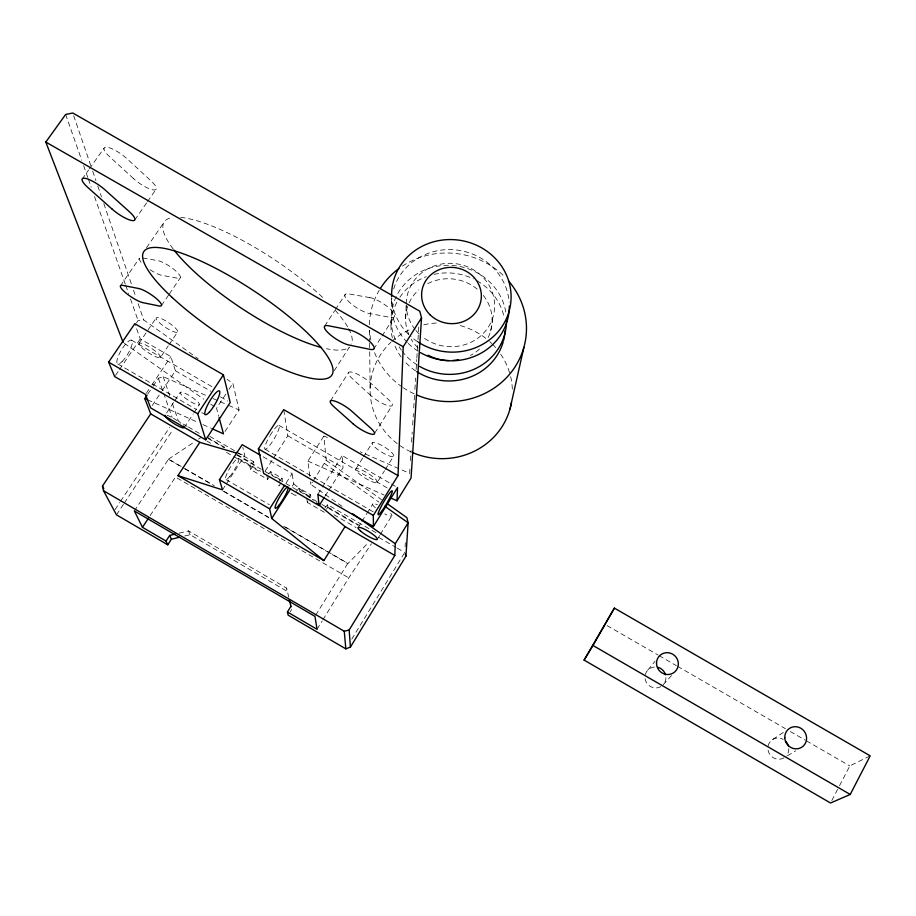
<?xml version="1.0" encoding="UTF-8"?>
<svg xmlns="http://www.w3.org/2000/svg" width="916" height="916" viewBox="0 0 916 916"><rect width="100%" height="100%" fill="white"/><g stroke="black" fill="none" stroke-linecap="round" stroke-linejoin="round"><path stroke-width="0.69" stroke-dasharray="4.58 3.44" d="M390.972 325.237L391.121 318.104M391.43 303.379L391.533 297.998M405.605 318.436L406.177 305.062M405.078 546.898L405.341 542.719M409.921 469.072L409.658 473.343L360.274 451.828M410.46 460.542L411.078 450.58M411.605 442.05L412.223 432.1M412.669 424.978L413.379 413.608M413.734 407.918L414.536 395.117M414.891 389.426L415.589 378.045M416.127 369.514L416.746 359.553M416.837 358.133L417.902 341.061M417.982 339.641L418.784 326.84M490.678 330.951L493.129 316.547M831.82 800.527L838.884 786.936M839.525 785.699L849.796 765.925L868.929 756.467M351.79 639.093L403.99 553.688M377.415 539.112L379.59 535.574M380.323 534.394L391.956 515.525M315.699 615.174L347.828 563.317L283.536 525.944M317.039 629.292L322.214 620.922M322.947 619.731L348.79 577.893L371.381 543.783M357.973 527.845L361.625 521.96M361.935 521.467L366.744 513.727M367.053 513.223L372.915 503.8M290.269 611.739L291.689 609.472M377.106 482.652A12.732 2.748 31.8 0 0 363.732 470.973A12.732 2.748 31.8 0 0 358.82 473.492A12.732 2.748 31.8 0 0 377.106 482.652L384.525 470.744M385.258 469.553L393.422 456.454A12.675 2.931 31.8 0 0 380.22 444.638A12.675 2.931 31.8 0 0 375.171 447.42A12.675 2.931 31.8 0 0 393.422 456.454M374.862 432.936L391.922 405.788M355.969 468.774L362.702 458.057M363.446 456.866L372.423 442.577M325.123 496.117L328.111 491.388M328.855 490.197L343.042 467.687L342.275 455.618L390.17 483.282M317.829 494.308L321.653 488.262M322.409 487.06L342.275 455.618M342.103 506.388L310.89 484.472L312.379 482.125M313.123 480.957L326.188 460.347L323.898 435.982L329.084 438.237M286.113 482.995L292.112 473.595L261.655 455.95M373.705 349.099L381.285 337.214M382.052 336.023L394.178 317.005M309.837 476.217L307.902 461.091L323.898 435.982M292.25 486.247L293.773 483.866L292.112 473.595M330.504 400.842L348.744 372.308M265.171 471.076L272.728 459.305M273.483 458.137L287.853 435.787L283.731 409.647M334.191 370.785L349.397 347.095A111.912 29.369 33.5 0 1 326.371 348.687M324.722 326.062L334.615 310.81M335.37 309.642L345.263 294.391M222.508 489.865L225.576 485.125M226.344 483.934L244.79 455.481L242.82 447.363M225.038 431.447L239.076 409.979L232.87 383.426L227.076 379.304M225.874 394.063L216.542 408.238L218.729 416.322M228.977 389.334L232.87 383.426M150.144 515.628L175.483 477.064L348.79 577.893M184.116 427.68L193.23 413.906M193.986 412.761L199.299 404.723A11.347 2.267 32.8 0 0 186.406 393.949A11.347 2.267 32.8 0 0 183.738 396.891A11.347 2.267 32.8 0 0 199.299 404.723M134.343 510.945L168.567 459.122L183.395 467.744M115.05 509.617L119.79 502.46M120.58 501.27L169.609 427.406M116.469 514.849L123.534 504.189M124.324 503.01L172.987 429.593M166.552 413.002L174.189 401.529M174.956 400.372L180.303 392.334M152.182 405.57L161.479 391.659M162.258 390.502L175.437 370.808L170.891 356.622L140.262 338.92L134.812 323.692M146.285 393.262L151.048 386.174M151.85 384.983L170.891 356.622M147.82 394.04L152.354 387.285M153.109 386.163L158.388 378.285L163.174 376.659L207.669 396.193M160.46 357.446A12.858 2.668 33.2 0 0 145.633 344.966A12.858 2.668 33.2 0 0 143.033 348.778A12.858 2.668 33.2 0 0 160.46 357.446L168.246 345.882M169.025 344.725L177.601 331.993A12.801 2.84 33.4 0 0 162.968 319.375A12.801 2.84 33.4 0 0 160.197 323.44A12.801 2.84 33.4 0 0 177.601 331.993M115.496 375.423L118.691 370.705M119.492 369.537L140.262 338.92M138.946 343.374L156.224 317.909M136.518 322.844L138.087 320.531L143.709 319.913L198.131 358.683M161.445 305.589L168.521 295.158M169.311 294.002L180.326 277.788M326.497 509.227L327.894 507.178L327.653 504.705L376.831 533.204L376.831 535.539M120.42 285.826L139.346 258.346M146.526 247.744L163.769 222.691M324.39 512.307L307.329 502.415L309.459 499.346M134.847 219.851L146.697 202.757M147.487 201.623L156.178 189.085M291.105 493.003L295.971 495.819L298.101 492.762M281.098 482.904L278.956 485.949L278.281 482.446M82.108 179.158L88.612 169.975M89.424 168.83L104.046 148.174M236.568 451.909L253.629 461.79L249.77 465.912L250.629 469.519L267.609 479.377L269.773 476.343M250.629 469.519L254.247 464.481L253.629 461.79M647.91 669.962L655.066 661.237M324.94 507.911L327.653 504.705M308.703 496.896L310.535 494.777L299.143 488.171L295.421 492.384L295.971 495.819M279.231 481.404L282.059 478.267L270.678 471.671L268.777 473.755M671.543 675.539L663.024 684.916A10.637 10.339 47 0 0 665.932 677.508M283.605 526.265L347.84 563.615L368.461 542.593M168.567 459.122L193.952 442.245M198.543 439.108L200.844 437.539M772.795 739.372L784.176 731.884M787.451 755.757L795.66 750.88M179.124 533.169L188.536 530.891L286.548 588.072L288.769 597.163M184.734 535.986L190.07 534.704L287.292 591.427L286.548 588.072M237.977 453.489L244.79 455.481M212.901 398.494L227.294 404.815M228.599 405.387L239.076 409.979M307.902 461.091L384.09 495.029M147.648 399.811L197.776 422.299M202.917 424.612L210.623 428.07M391.407 483.991L396.319 486.831M131.503 340.157L213.05 387.285M278.945 425.356L388.407 488.617M175.437 370.808L210.726 391.201M220.458 396.834L227.763 401.048M287.853 435.787L343.042 467.687M607.102 625.594L657.871 654.94M659.108 655.661L676.443 665.692M677.68 666.401L785.413 728.689M790.359 731.563L805.221 740.151M806.458 740.872L849.796 765.925M117.74 363.915L196.803 409.692M201.738 412.555L205.447 414.708M265.136 449.264L373.35 511.918M209.753 436.36L235.355 451.199M206.947 437.058L227.569 449.012M237.267 454.634L254.247 464.481M327.894 507.178L359.702 525.612M187.139 426.318L178.483 421.303L171.99 402.364M188.375 427.039L201.978 434.917M208.15 438.501L224.225 447.821M236.591 454.989L263.785 470.755M265.022 471.477L316.947 501.579M321.894 504.441L357.755 525.234M378.766 537.417L396.078 547.459M397.315 548.169L404.735 552.474M238.206 458.309L260.488 471.236M206.959 441.088L210.623 443.218M226.527 452.435L232.641 455.985M233.866 456.695L260.762 472.29M333.905 514.7L356.106 527.57M226.069 479.595L269.373 504.739M184.631 468.465L214.31 485.709M224.191 491.457L268.697 517.322M168.704 459.477L183.532 468.099M184.769 468.82L211.94 484.621M223.057 491.079L268.777 517.654M124.313 343.282L203.696 399.193M210.703 404.128L214.207 406.601M324.275 463.347L379.006 502.163M326.188 460.347L381.537 499.644M293.773 483.866L313.409 500.239M188.536 530.891L190.07 534.704M65.643 114.466L81.742 160.266M83.631 165.647L87.902 177.773M88.371 179.112L91.211 187.196M94.531 196.631L125.297 284.166M125.778 285.517L128.618 293.601M130.507 298.982L138.087 320.531M158.388 378.285L163.128 391.773M163.609 393.124L172.139 417.398M73.681 115.702L90.833 165.739M92.688 171.143L95.94 180.612M97.794 186.028L101.504 196.848M103.817 203.604L131.652 284.75M133.507 290.154L135.82 296.921M138.144 303.677L143.709 319.913M163.174 376.659L169.666 395.598M266.865 475.828L267.609 479.377M270.678 471.671L271.216 474.316L282.529 480.877L282.059 478.267M299.143 488.171L299.532 490.736L310.868 497.308L310.535 494.777M306.86 499.025L307.329 502.415M310.535 481.724L310.89 484.472M369.491 330.436L369.617 341.817M369.629 343.237L369.709 350.347M369.72 351.767L370.133 388.739M414.078 393.823A78.616 74.207 8 0 1 403.338 387.766M402.193 386.999A78.616 74.207 8 0 1 373.865 350.851M370.797 340.054A78.616 74.207 8 0 1 369.537 330.31M369.423 324.745A78.616 74.207 8 0 1 379.224 290.315M402.399 266.098A78.616 74.207 8 0 1 503.64 275.75M410.94 451.851A71.185 67.83 7.1 0 1 390.846 342.321M391.853 341.393A71.185 67.83 7.1 0 1 411.753 328.695M423.822 324.791A71.185 67.83 7.1 0 1 439.279 322.913M460.301 325.604A71.185 67.83 7.1 0 1 488.697 340.741M489.739 341.668A71.185 67.83 7.1 0 1 491.766 343.569M492.751 344.542A71.185 67.83 7.1 0 1 495.59 347.588M500.709 354.194A71.185 67.83 7.1 0 1 509.594 372.72M510.647 376.648A71.185 67.83 7.1 0 1 512.365 390.182M417.398 341.576A59.815 56.208 8.3 0 1 410.677 336.378M408.639 334.466A59.815 56.208 8.3 0 1 391.705 297.986M418.028 351.16A59.025 55.532 8.2 0 1 408.215 343.374M407.242 342.401A59.025 55.532 8.2 0 1 391.785 298.101M393.674 289.032A59.025 55.532 8.2 0 1 456.443 249.988A59.025 55.532 8.2 0 1 509.17 302.188M406.235 303.723A44.266 41.644 8.2 0 1 460.748 264.621A44.266 41.644 8.2 0 1 490.117 324.058A44.266 41.644 8.2 0 1 422.677 337.008M418.852 333.664A44.266 41.644 8.2 0 1 415.956 330.55M415.062 329.439A44.266 41.644 8.2 0 1 406.235 305.074M483.339 295.421A43.327 40.854 8 0 1 487.026 339.596M479.423 349.111A43.327 40.854 8 0 1 470.412 355.477M417.959 347.794A43.327 40.854 8 0 1 411.147 339.103M408.696 334.214A43.327 40.854 8 0 1 408.593 304.101M409.131 302.864A43.327 40.854 8 0 1 418.692 289.891M427.715 283.651A43.327 40.854 8 0 1 479.652 291.357M417.158 364.946A57.777 54.479 8 0 1 402.193 351.252M401.38 350.164A57.777 54.479 8 0 1 399.147 346.832M395.46 339.79A57.777 54.479 8 0 1 433.955 266.911A57.777 54.479 8 0 1 506.044 313.627M415.601 370.888A57.17 53.964 8 0 1 404.471 361.167M401.128 356.988A57.17 53.964 8 0 1 393.834 343.042M392.357 337.935A57.17 53.964 8 0 1 397.613 300.872M399.845 297.265A57.17 53.964 8 0 1 426.284 276.666M433.978 274.365A57.17 53.964 8 0 1 473.389 278.888M476.938 280.743A57.17 53.964 8 0 1 504.235 317.955M173.17 248.957A111.912 29.369 33.5 0 1 172.689 217.493M180.612 217.413A111.912 29.369 33.5 0 1 324.539 299.246M335.233 310.306A111.912 29.369 33.5 0 1 348.069 327.642M348.618 328.638A111.912 29.369 33.5 0 1 351.607 343.992M390.697 513.441A11.278 2.324 31.5 0 1 384.731 513.945M375.434 507.865A11.278 2.324 31.5 0 1 377.426 504.762M270.06 435.547A13.82 2.588 -59.5 0 1 279.208 427.715A13.82 2.588 -59.5 0 1 267.174 448.164A13.82 2.588 -59.5 0 1 269.441 436.589M150.098 269.739A14.885 3.561 33.9 0 0 161.605 275.269L177.715 278.235A15.034 3.653 33.9 0 0 175.643 270.838A15.034 3.653 33.9 0 0 157.85 260.636L141.808 257.831A14.885 3.561 33.9 0 0 141.854 263.029M166.987 415.303A11.381 2.13 32.7 0 1 171.006 416.986M173.468 418.314A11.381 2.13 32.7 0 1 180.601 423.203M783.936 757.853A10.786 10.316 55.9 0 1 767.894 748.555M768.146 745.807A10.786 10.316 55.9 0 1 783.249 739.418M788.813 748.647A10.786 10.316 55.9 0 1 786.043 756.169M660.883 686.576A10.637 10.339 47 0 1 644.978 677.359M645.276 674.645A10.637 10.339 47 0 1 655.249 666.951M369.927 297.62L348.859 293.944A16.751 4.74 32.9 0 0 349.122 301.936A16.751 4.74 32.9 0 0 369.285 313.49L390.376 317.371A16.946 4.878 32.8 0 0 390.479 309.345A16.946 4.878 32.8 0 0 369.927 297.62M133.541 178.586L109.84 156.911A17.278 4.649 35.1 0 1 106.806 147.167A17.278 4.649 35.1 0 1 126.992 158.731L150.785 180.647A17.015 4.569 34.8 0 1 153.396 189.933A17.015 4.569 34.8 0 1 133.541 178.586M370.888 395.609L352.213 378.537A14.862 3.767 32.3 0 1 352.019 372.182A14.862 3.767 32.3 0 1 370.041 382.556L388.75 399.777A14.702 3.698 32.1 0 1 388.67 405.822A14.702 3.698 32.1 0 1 370.888 395.609M229.698 476.629A12.309 2.416 -59.1 0 0 238.687 458.733A12.309 2.416 -59.1 0 0 227.97 471.5A12.309 2.416 -59.1 0 0 229.698 476.629M122.217 361.408A13.751 3.756 -59.1 0 0 132.179 340.912A13.751 3.756 -59.1 0 0 119.378 353.771A13.751 3.756 -59.1 0 0 122.217 361.408"/><path stroke-width="1.37" d="M290.99 606.255L287.406 611.98L288.139 615.151L345.824 648.86L350.416 647.097L349.145 630.013L394.807 555.462L395.277 543.726L408.124 522.796L406.899 517.654L387.296 503.743M390.548 497.903L397.006 500.789L397.544 487.541L373.419 526.528L317.829 494.308L319.146 505.598L263.659 473.423L258.381 448.863L283.731 409.647L398.025 475.622L373.327 515.445L373.419 526.528M398.025 475.622L403.223 346.763L421.543 317.806L419.757 311.188L72.753 113L65.643 114.466L45.8 142.06L123.156 342.458M350.416 647.097L405.937 556.184L408.124 522.796L384.835 506.285M421.543 317.806L411.055 478.049L397.006 500.789M509.983 409.051L523.872 347.427M850.231 794.458L870.2 755.837L614.373 608.098L584.087 660.092L830.537 803L850.231 794.458L593.007 645.482L584.087 660.092M593.007 645.482L614.373 608.098M236.614 453.088L199.803 442.348L177.922 475.656L323.886 560.558L345.057 526.608L316.684 502.964M319.146 505.598L324.379 497.308M323.886 560.558L271.731 518.479L269.625 508.838L284.613 485.343M271.731 518.479L290.727 488.64M177.922 475.656L222.508 489.865L219.416 479.675L242.167 444.661L260.442 455.241M179.399 537.28L171.406 539.215L167.754 544.814L166.036 541.081L169.712 535.436L175.093 534.143M205.688 439.806L230.202 402.456L223.412 374.839L134.812 323.692L108.615 362.141L114.695 376.59L145.495 394.441L150.636 407.883L205.688 439.806L197.719 413.746L108.615 362.141M166.036 541.081L142.461 527.307L148.61 517.964M197.719 413.746L223.412 374.839M167.754 544.814L116.469 514.849L103.508 490.724L102.478 486.075L150.716 413.883L144.797 398.54L147.064 395.162M103.508 490.724L344.267 631.25L349.145 630.013M144.797 398.54L147.648 399.811M211.905 428.642L223.481 433.829L219.096 417.673M45.8 142.06L403.223 346.763M258.381 448.863L373.327 515.445M150.716 413.883L199.803 442.348M345.057 526.608L394.807 555.462M219.416 479.675L269.625 508.838M287.406 611.98L317.039 629.292L314.955 616.376L134.343 510.945L142.461 527.307M352.511 513.693L395.277 543.726M102.478 486.075L103.794 488.549M169.712 535.436L171.406 539.215M405.135 553.711L405.937 556.184M289.319 599.751L291.013 606.69M344.267 631.25L345.824 648.86M508.506 280.914A78.616 74.207 8 0 1 510.681 372.926A78.616 74.207 8 0 1 416.608 394.945M380.678 287.945A78.616 74.207 8 0 1 398.884 268.56M511.471 402.399A71.185 67.83 7.1 0 1 412.166 452.401M391.647 296.647A59.815 56.208 8.3 0 1 461.595 240.576A59.815 56.208 8.3 0 1 506.926 317.463A59.815 56.208 8.3 0 1 418.589 342.355M509.319 306.139A59.025 55.532 8.2 0 1 479.618 353.942A59.025 55.532 8.2 0 1 420.421 352.603M458.538 359.679A43.327 40.854 8 0 1 452.893 360.446M448.634 360.549A43.327 40.854 8 0 1 428.138 355.236M506.537 320.726A57.777 54.479 8 0 1 477.442 367.637A57.777 54.479 8 0 1 419.494 366.354M503.239 341.737A57.17 53.964 8 0 1 416.734 371.621M505.105 330.607A57.17 53.964 8 0 1 503.605 340.374M321.539 347.542A111.912 29.369 33.5 0 1 173.971 249.999M183.578 426.066A11.381 2.13 32.7 0 1 175.689 424.646A11.381 2.13 32.7 0 1 165.017 415.303M785.47 741.113A10.786 10.316 55.9 0 1 788.355 745.887M657.963 667.329A10.637 10.339 47 0 1 665.508 674.794M381.583 511.38L380.106 513.246A13.877 1.683 -59.7 0 1 382.739 503.617A13.877 1.683 -59.7 0 1 392.288 491.537A13.877 1.683 -59.7 0 1 381.583 511.38M138.751 288.529L122.836 285.403A14.954 3.355 33.7 0 0 125.332 292.525A14.954 3.355 33.7 0 0 142.907 302.658L158.892 305.944A15.103 3.435 33.7 0 0 156.613 298.799A15.103 3.435 33.7 0 0 138.751 288.529M349.179 329.829L328.26 325.73A16.843 4.465 32.8 0 0 328.764 333.401A16.843 4.465 32.8 0 0 349.019 345.034L369.972 349.351A17.038 4.591 32.6 0 0 369.835 341.645A17.038 4.591 32.6 0 0 349.179 329.829M112.176 209.157L88.096 187.711A17.37 4.374 34.8 0 1 84.799 178.265A17.37 4.374 34.8 0 1 105.077 189.921L129.248 211.607A17.106 4.294 34.5 0 1 132.122 220.573A17.106 4.294 34.5 0 1 112.176 209.157M353.061 423.776L334.111 406.899A14.942 3.538 32.2 0 1 333.722 400.807A14.942 3.538 32.2 0 1 351.836 411.261L370.808 428.276A14.771 3.469 32.1 0 1 370.911 434.058A14.771 3.469 32.1 0 1 353.061 423.776M430.291 314.99A29.907 28.098 8.3 0 0 480.305 303.368A29.907 28.098 8.3 0 0 443.836 268.182A29.907 28.098 8.3 0 0 430.291 314.99M172.265 297.574A112.485 27.617 33.3 0 0 330.39 376.705A112.485 27.617 33.3 0 0 210.749 265.789A112.485 27.617 33.3 0 0 172.265 297.574M209.512 411.925A13.786 3.057 -59.3 0 0 219.76 391.521A13.786 3.057 -59.3 0 0 207.68 404.861A13.786 3.057 -59.3 0 0 209.512 411.925M360.812 531.257A11.313 2.187 31.5 0 0 377.083 539.581A11.313 2.187 31.5 0 0 365.175 529.551A11.313 2.187 31.5 0 0 360.812 531.257M278.979 505.243A12.332 2.061 -59.3 0 0 288.128 487.392A12.332 2.061 -59.3 0 0 277.754 500.399A12.332 2.061 -59.3 0 0 278.979 505.243M656.509 663.516A11.084 10.763 45.5 0 0 673.1 673.1A11.084 10.763 45.5 0 0 672.665 654.161A11.084 10.763 45.5 0 0 656.509 663.516M784.783 737.735A11.255 10.74 54.8 0 0 801.523 747.399A11.255 10.74 54.8 0 0 800.756 728.186A11.255 10.74 54.8 0 0 784.783 737.735"/></g></svg>
